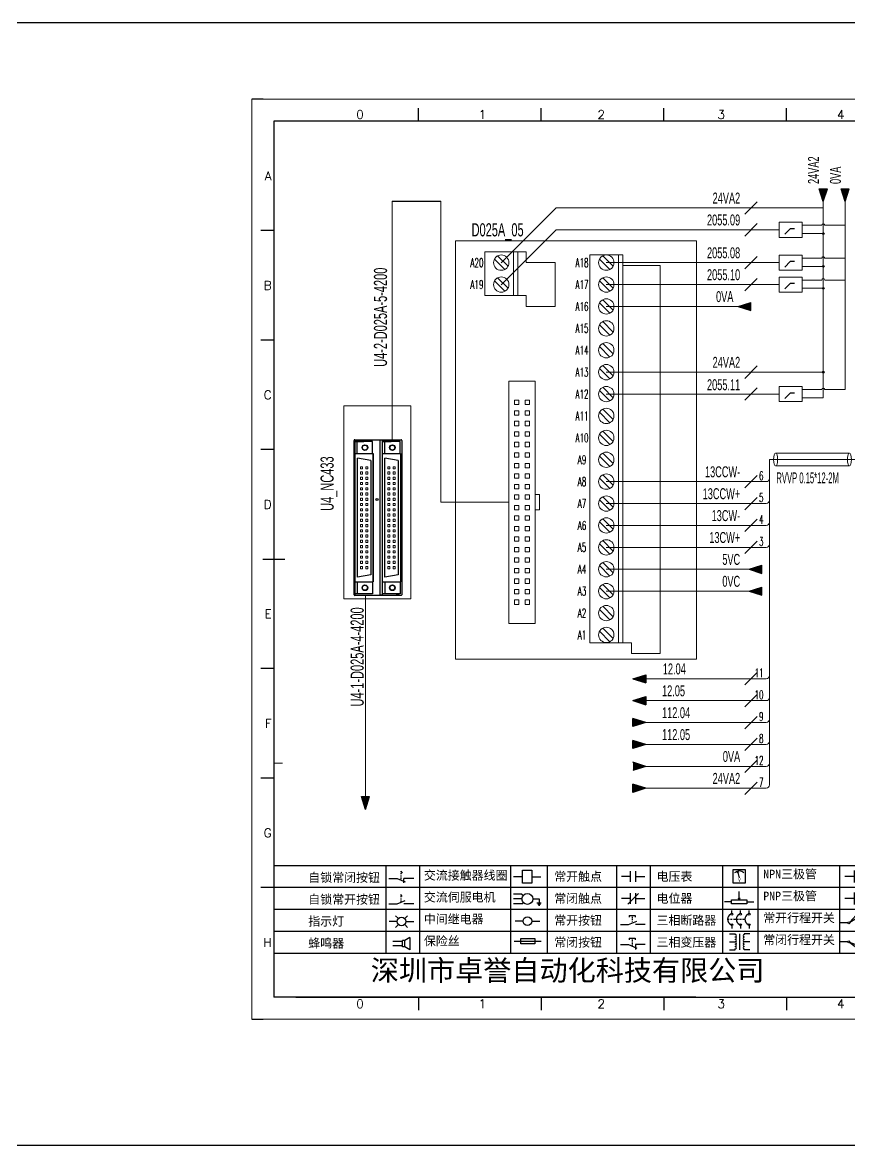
# Model space of a CAD drawing. Header units: millimetres. Extents: x 336 to 12810, y -1577 to 4105.
# Drawn here: x 9432.7 to 9621.6, y -364.4 to -108 of the extents above; entities that cross this region are included whole.
import ezdxf
from ezdxf.enums import TextEntityAlignment as Align

# ---------------------------------------------------------------- set-up
doc = ezdxf.new("R2010")
doc.units = ezdxf.units.MM
doc.linetypes.add('ACAD_ISO02W100', pattern=[15, 12, -3])
for name, color, linetype in [('AE_BOR', 1, 'Continuous'), ('SYMS', 7, 'Continuous'), ('Z_OM_GAIKEI', 7, 'Continuous')]:
    doc.layers.add(name, color=color, linetype=linetype)
doc.layers.add('Dimension', color=3, linetype='Continuous', lineweight=13)
doc.styles.get("Standard").update_dxf_attribs({"font": ''})
doc.styles.add('WD', font='romans.shx', dxfattribs={"width": 0.8, "bigfont": 'gbcbig.shx'})
doc.styles.add('样式 8', font='arial.ttf', dxfattribs={"width": 0.6, "height": 2.5})
doc.styles.add('汉字', font='')
doc.styles.get('Standard').set_extended_font_data('SimSun')
doc.styles.get('汉字').set_extended_font_data('新宋体')

# ---------------------------------------------------------------- blocks, each defined once
blk = doc.blocks.new('*U6')
at = {"linetype": 'ByBlock'}
for p, q in [((-1909.23, -780.45), (-1909.23, -780.67)), ((-1909.23, -780.45), (-1908.92, -780.84)), ((-1909.23, -780.84), (-1909.23, -781.05)), ((-1909.23, -781.23), (-1909.23, -781.44)), ((-1909.23, -781.61), (-1909.23, -781.83)), ((-1909.23, -782), (-1909.23, -782.21)), ((-1911.92, -782.07), (-1910.06, -782.07)), ((-1910.06, -782.07), (-1908.18, -782.88)), ((-1909.23, -782.38), (-1909.23, -782.43)), ((-1908.52, -783.07), (-1908.52, -782.07)), ((-1906.25, -782.07), (-1908.52, -782.07))]:
    blk.add_line(p, q, dxfattribs=at)
blk = doc.blocks.new('*U8')
at = {"linetype": 'ByBlock'}
for p, q in [((-1910.06, -792.89), (-1908.18, -792.08)), ((-1908.88, -791.17), (-1909.23, -790.71)), ((-1909.23, -790.71), (-1909.23, -790.92)), ((-1909.23, -791.09), (-1909.23, -791.31)), ((-1909.23, -791.48), (-1909.23, -791.69)), ((-1909.23, -791.86), (-1909.23, -792.08)), ((-1909.23, -792.25), (-1909.23, -792.47)), ((-1911.92, -792.89), (-1910.06, -792.89)), ((-1906.25, -792.89), (-1908.52, -792.89))]:
    blk.add_line(p, q, dxfattribs=at)
blk = doc.blocks.new('蜂鸣器')
at = {"linetype": 'ByBlock'}
for p, q in [((-1908.8, -796.48), (-1911.01, -796.48)), ((-1908.25, -796.26), (-1908.8, -796.26)), ((-1908.8, -797.68), (-1908.8, -796.26)), ((-1907.17, -795.53), (-1908.25, -796.26)), ((-1908.25, -797.68), (-1908.25, -796.26)), ((-1907.17, -795.53), (-1907.17, -798.41)), ((-1908.8, -797.46), (-1911.01, -797.46)), ((-1908.25, -797.68), (-1908.8, -797.68)), ((-1907.17, -798.41), (-1908.25, -797.68))]:
    blk.add_line(p, q, dxfattribs=at)
blk = doc.blocks.new('指示灯')
at = {"linetype": 'ByBlock'}
for p, q in [((-1854.25, -776.92), (-1856.06, -776.92)), ((-1854.62, -775.59), (-1853.97, -776.23)), ((-1851.9, -775.59), (-1852.54, -776.23)), ((-1852.26, -776.92), (-1850.45, -776.92)), ((-1854.62, -778.25), (-1853.97, -777.61)), ((-1851.9, -778.25), (-1852.54, -777.61))]:
    blk.add_line(p, q, dxfattribs=at)
blk.add_circle((-1853.26, -776.92), 0.992, dxfattribs=at)
blk = doc.blocks.new('交流接触器线圈')
at = {"linetype": 'ByBlock'}
for p, q in [((-1880.82, -781.77), (-1882.87, -781.77)), ((-1878.72, -781.77), (-1876.67, -781.77))]:
    blk.add_line(p, q, dxfattribs=at)
blk.add_lwpolyline([(-1880.82, -780.28), (-1878.72, -780.28), (-1878.72, -783.26), (-1880.82, -783.26)], close=True, dxfattribs=at)
blk = doc.blocks.new('交流伺服电机')
at = {"linetype": 'ByBlock'}
for p, q in [((-1880.97, -785.75), (-1882.94, -785.75)), ((-1880.97, -786.85), (-1882.94, -786.85)), ((-1880.97, -785.75), (-1880.65, -786.03)), ((-1878.49, -786.85), (-1877.07, -786.85)), ((-1877.07, -786.85), (-1877.07, -787.72)), ((-1880.97, -787.94), (-1882.94, -787.94)), ((-1880.97, -787.94), (-1880.65, -787.67)), ((-1877.54, -787.72), (-1876.59, -787.72)), ((-1877.38, -788.01), (-1876.75, -788.01)), ((-1877.23, -788.29), (-1876.9, -788.29))]:
    blk.add_line(p, q, dxfattribs=at)
blk.add_circle((-1879.73, -786.85), 1.24, dxfattribs=at)
blk = doc.blocks.new('中间继电器')
at = {"linetype": 'ByBlock'}
for p, q in [((-1880.72, -791.92), (-1882.54, -791.92)), ((-1878.74, -791.92), (-1876.92, -791.92))]:
    blk.add_line(p, q, dxfattribs=at)
blk.add_circle((-1879.73, -791.92), 0.992, dxfattribs=at)
blk = doc.blocks.new('保险丝')
at = {"linetype": 'ByBlock'}
blk.add_line((-1882.72, -796.49), (-1876.55, -796.49), dxfattribs=at)
blk.add_lwpolyline([(-1881.2, -795.86), (-1878.06, -795.86), (-1878.06, -797.12), (-1881.2, -797.12)], close=True, dxfattribs=at)
blk = doc.blocks.new('常开按钮')
at = {"linetype": 'ByBlock'}
for p, q in [((-1910.06, -787.73), (-1908.18, -786.93)), ((-1909.9, -785.68), (-1908.56, -785.68)), ((-1909.9, -785.68), (-1909.9, -786.07)), ((-1909.23, -785.68), (-1909.23, -785.89)), ((-1909.23, -786.06), (-1909.23, -786.28)), ((-1909.23, -786.45), (-1909.23, -786.67)), ((-1909.23, -786.84), (-1909.23, -787.05)), ((-1908.56, -785.68), (-1908.56, -786.07)), ((-1911.92, -787.73), (-1910.06, -787.73)), ((-1909.23, -787.22), (-1909.23, -787.38)), ((-1906.25, -787.73), (-1908.52, -787.73))]:
    blk.add_line(p, q, dxfattribs=at)
blk = doc.blocks.new('常开触点')
at = {"linetype": 'ByBlock'}
for p, q in [((-1853.82, -781.77), (-1855.88, -781.77)), ((-1853.82, -782.99), (-1853.82, -780.56)), ((-1852.6, -782.99), (-1852.6, -780.56)), ((-1852.6, -781.77), (-1850.55, -781.77))]:
    blk.add_line(p, q, dxfattribs=at)
blk = doc.blocks.new('常闭触点')
at = {"linetype": 'ByBlock'}
for p, q in [((-1853.82, -786.77), (-1855.88, -786.77)), ((-1852.01, -785.66), (-1854.43, -788.1)), ((-1853.82, -787.99), (-1853.82, -785.56)), ((-1852.6, -787.99), (-1852.6, -785.56)), ((-1852.6, -786.77), (-1850.55, -786.77))]:
    blk.add_line(p, q, dxfattribs=at)
blk = doc.blocks.new('常闭按钮')
at = {"linetype": 'ByBlock'}
for p, q in [((-1856.13, -792.28), (-1854.28, -792.28)), ((-1854.28, -792.28), (-1852.4, -793.09)), ((-1854.11, -790.83), (-1852.77, -790.83)), ((-1854.11, -790.83), (-1854.11, -791.22)), ((-1853.44, -790.83), (-1853.44, -791.04)), ((-1853.44, -791.21), (-1853.44, -791.43)), ((-1853.44, -791.6), (-1853.44, -791.82)), ((-1853.44, -791.99), (-1853.44, -792.2)), ((-1852.77, -790.83), (-1852.77, -791.22)), ((-1850.47, -792.28), (-1852.73, -792.28)), ((-1852.73, -792.28), (-1852.73, -793.43)), ((-1853.44, -792.37), (-1853.44, -792.53))]:
    blk.add_line(p, q, dxfattribs=at)
blk = doc.blocks.new('电压表')
at = {"linetype": 'ByBlock'}
for p, q in [((-1814.84, -780.75), (-1814.91, -781.13)), ((-1814.6, -781.05), (-1814.91, -781.13)), ((-1814.84, -780.75), (-1814.46, -782.26)), ((-1814.84, -780.75), (-1814.6, -781.05))]:
    blk.add_line(p, q, dxfattribs=at)
blk.add_lwpolyline([(-1815.84, -780.34), (-1813.07, -780.34), (-1813.07, -783.49), (-1815.84, -783.49)], close=True, dxfattribs=at)
blk.add_arc((-1814.46, -782.26), 1.56, 46.8313, 133.1687, dxfattribs=at)
at = {"linetype": 'ByBlock', "insert": (-1814.7, -782.39), "char_height": 0.75, "width": 0.6768, "attachment_point": 1}
blk.add_mtext('V', dxfattribs=at)
blk = doc.blocks.new('电位器')
at = {"linetype": 'ByBlock'}
for p, q in [((-1814.45, -787.3), (-1814.62, -786.96)), ((-1814.62, -786.96), (-1814.27, -786.96)), ((-1814.45, -787.3), (-1814.45, -785.39)), ((-1814.45, -787.3), (-1814.27, -786.96)), ((-1816.21, -787.75), (-1817.79, -787.75)), ((-1812.68, -787.75), (-1811.1, -787.75))]:
    blk.add_line(p, q, dxfattribs=at)
blk.add_lwpolyline([(-1816.21, -787.3), (-1812.68, -787.3), (-1812.68, -788.2), (-1816.21, -788.2)], close=True, dxfattribs=at)
blk = doc.blocks.new('三相断路器')
at = {"linetype": 'ByBlock'}
for p, q in [((-1816.17, -790.33), (-1816.17, -789.7)), ((-1814.17, -790.33), (-1814.17, -789.7)), ((-1812.18, -790.33), (-1812.18, -789.7)), ((-1817.14, -791.74), (-1816.72, -791.74)), ((-1816.45, -791.74), (-1816.03, -791.74)), ((-1815.76, -791.74), (-1815.34, -791.74)), ((-1815.07, -791.74), (-1814.65, -791.74)), ((-1814.38, -791.74), (-1813.96, -791.74)), ((-1813.69, -791.74), (-1813.27, -791.74)), ((-1816.17, -793.19), (-1816.17, -793.83)), ((-1814.17, -793.19), (-1814.17, -793.83)), ((-1812.18, -793.19), (-1812.18, -793.83))]:
    blk.add_line(p, q, dxfattribs=at)
for centre in [(-1816.17, -790.55), (-1814.17, -790.55), (-1812.18, -790.55), (-1816.17, -792.98), (-1814.17, -792.98), (-1812.18, -792.98)]:
    blk.add_circle(centre, 0.219, dxfattribs=at)
for centre in [(-1815.81, -791.74), (-1813.82, -791.74), (-1811.83, -791.74)]:
    blk.add_arc(centre, 1.32, 115.5791, 244.4209, dxfattribs=at)
blk = doc.blocks.new('三相变压器')
at = {"linetype": 'ByBlock'}
for p, q in [((-1816.69, -795.03), (-1815.37, -795.03)), ((-1816.69, -796.87), (-1815.37, -796.87)), ((-1815.37, -795.03), (-1815.37, -795.24)), ((-1814.34, -798.7), (-1814.34, -795.04)), ((-1812, -795.03), (-1813.32, -795.03)), ((-1813.32, -795.03), (-1813.32, -795.24)), ((-1812, -796.87), (-1813.32, -796.87)), ((-1816.69, -798.71), (-1815.37, -798.71)), ((-1815.37, -798.71), (-1815.37, -798.5)), ((-1813.32, -798.71), (-1813.32, -798.5)), ((-1812, -798.71), (-1813.32, -798.71))]:
    blk.add_line(p, q, dxfattribs=at)
for centre, start, end in [((-1815.37, -795.51), 270, 90), ((-1815.37, -796.06), 270, 90), ((-1815.37, -796.6), 270, 90), ((-1815.37, -797.14), 270, 90), ((-1815.37, -797.68), 270, 90), ((-1813.32, -795.51), 90, 270), ((-1813.32, -796.06), 90, 270), ((-1813.32, -796.6), 90, 270), ((-1813.32, -797.14), 90, 270), ((-1813.32, -797.68), 90, 270), ((-1815.37, -798.23), 270, 90), ((-1813.32, -798.23), 90, 270)]:
    blk.add_arc(centre, 0.271, start, end, dxfattribs=at)
blk = doc.blocks.new('NPN三极管')
at = {"linetype": 'ByBlock'}
for p, q in [((-1785.73, -781.97), (-1787.81, -781.97)), ((-1785.73, -780.61), (-1785.73, -783.32)), ((-1785.73, -781.82), (-1784.15, -780.66)), ((-1784.15, -780.66), (-1784.15, -779.98)), ((-1785.73, -782.11), (-1784.15, -783.27)), ((-1784.41, -782.73), (-1784.74, -783.18)), ((-1784.15, -783.27), (-1784.74, -783.18)), ((-1784.15, -783.27), (-1784.41, -782.73)), ((-1784.15, -783.27), (-1784.15, -783.96))]:
    blk.add_line(p, q, dxfattribs=at)
blk = doc.blocks.new('PNP三极管')
at = {"linetype": 'ByBlock'}
for p, q in [((-1784.9, -786.74), (-1786.98, -786.74)), ((-1784.9, -785.38), (-1784.9, -788.09)), ((-1784.9, -786.59), (-1783.32, -785.43)), ((-1784.9, -786.88), (-1783.32, -788.04)), ((-1784.9, -786.88), (-1784.31, -786.97)), ((-1784.9, -786.88), (-1784.64, -787.42)), ((-1784.31, -786.97), (-1784.64, -787.42)), ((-1783.32, -785.43), (-1783.32, -784.75)), ((-1783.32, -788.04), (-1783.32, -788.73))]:
    blk.add_line(p, q, dxfattribs=at)
blk = doc.blocks.new('常开行程开关')
at = {"linetype": 'ByBlock'}
for p, q in [((-1786.29, -792.3), (-1788.01, -792.3)), ((-1785.89, -792.17), (-1784.52, -790.62)), ((-1785.89, -792.17), (-1783.43, -790.72)), ((-1784.52, -790.62), (-1784.19, -791.17)), ((-1781.48, -792.3), (-1783.21, -792.3))]:
    blk.add_line(p, q, dxfattribs=at)
for centre in [(-1786.07, -792.3), (-1783.42, -792.3)]:
    blk.add_circle(centre, 0.219, dxfattribs=at)
blk = doc.blocks.new('常闭行程开关')
at = {"linetype": 'ByBlock'}
for p, q in [((-1786.34, -796.62), (-1788.07, -796.62)), ((-1785.93, -796.72), (-1783.25, -797.7)), ((-1785.93, -796.72), (-1784.3, -798)), ((-1784.3, -798), (-1784.08, -797.4)), ((-1783.48, -796.84), (-1783.48, -797.85)), ((-1781.54, -796.62), (-1783.26, -796.62))]:
    blk.add_line(p, q, dxfattribs=at)
for centre in [(-1786.12, -796.62), (-1783.48, -796.62)]:
    blk.add_circle(centre, 0.219, dxfattribs=at)
blk = doc.blocks.new('电控横A4')
for p, q in [((292, -5), (5, -5)), ((5, -5), (5, -205)), ((10.03, -205), (289.53, -205)), ((130.8, -205), (190.75, -205))]:
    blk.add_line(p, q)
at = {"lineweight": 9, "ltscale": 0.1}
for p, q in [((5, -151.57), (7, -151.57)), ((101.34, -205), (130.8, -205)), ((129.44, -205), (129.44, -205)), ((129.44, -205), (129.44, -205)), ((129.44, -205), (129.44, -205)), ((129.44, -205), (129.44, -205))]:
    blk.add_line(p, q, dxfattribs=at)
at = {"linetype": 'ByBlock'}
for p, q in [((292, -175), (5, -175)), ((292, -180), (5, -180)), ((292, -185), (5, -185)), ((292, -190), (5, -190)), ((292, -195), (5, -195))]:
    blk.add_line(p, q, dxfattribs=at)
at = {"color": 0, "lineweight": -2}
for p, q in [((30.58, -175), (30.58, -195)), ((38.26, -175), (38.26, -195)), ((59.05, -175), (59.05, -195)), ((67.4, -175), (67.4, -195)), ((83.26, -175), (83.26, -195)), ((90.91, -175), (90.91, -195)), ((107.4, -175), (107.4, -195)), ((115.5, -175), (115.5, -195)), ((134.12, -175), (134.12, -195))]:
    blk.add_line(p, q, dxfattribs=at)
at = {"color": 0, "ltscale": 2}
blk.add_line((101.34, -205), (5, -205), dxfattribs=at)
at = {"layer": 'AE_BOR', "lineweight": 30}
for p, q in [((2.53, 0), (0, 0)), ((0, -210), (2.53, -210))]:
    blk.add_line(p, q, dxfattribs=at)
at = {"layer": 'AE_BOR', "color": 1, "lineweight": 15}
for p, q in [((0, 0), (297, 0)), ((0, -210), (0, 0)), ((297, -210), (0, -210))]:
    blk.add_line(p, q, dxfattribs=at)
at = {"layer": 'AE_BOR'}
for p, q in [((38.03, -5), (38.03, -2)), ((66.03, -5), (66.03, -2)), ((94.03, -5), (94.03, -2)), ((122.03, -5), (122.03, -2)), ((5, -30), (2, -30)), ((5, -55), (2, -55)), ((5, -80), (2, -80)), ((5, -130), (2, -130)), ((5, -155), (2, -155)), ((5, -180), (2, -180)), ((38.03, -205), (38.03, -208)), ((66.03, -205), (66.03, -208)), ((94.03, -205), (94.03, -208)), ((122.03, -205), (122.03, -208))]:
    blk.add_line(p, q, dxfattribs=at)
at = {"layer": 'AE_BOR', "color": 2, "lineweight": 30}
blk.add_line((2.5, -105), (7.5, -105), dxfattribs=at)
at = {"linetype": 'ByBlock'}
for name, p in [('*U6', (1943.19, 604.18)), ('交流接触器线圈', (1942.62, 604.27)), ('常开触点', (1940.27, 604.3)), ('电压表', (1925.71, 604.52)), ('NPN三极管', (1923.2, 604.5)), ('*U8', (1943.19, 609.18)), ('交流伺服电机', (1942.62, 604.27)), ('常闭触点', (1940.27, 604.3)), ('电位器', (1925.71, 604.52)), ('PNP三极管', (1922.37, 604.27)), ('指示灯', (1887.41, 589.18)), ('中间继电器', (1942.62, 604.27)), ('常开按钮', (1996.06, 599.3)), ('三相断路器', (1925.71, 604.52)), ('常开行程开关', (1922.37, 604.27)), ('蜂鸣器', (1943.19, 604.18)), ('保险丝', (1942.62, 604.27)), ('常闭按钮', (1940.27, 599.3)), ('三相变压器', (1925.71, 604.52)), ('常闭行程开关', (1922.37, 604.27))]:
    blk.add_blockref(name, p, dxfattribs=at)
at = {"char_height": 2, "attachment_point": 1, "style": '汉字'}
for s, insert in [('{\\fKaiTi_GB2312|b0|i0|c134|p49;自锁常闭按钮}', (12.86, -176.69)), ('{\\fKaiTi_GB2312|b0|i0|c134|p49;交流接触器线圈}', (39.25, -176.19)), ('{\\fKaiTi_GB2312|b0|i0|c134|p49;常开触点}', (69.01, -176.48)), ('{\\fKaiTi_GB2312|b0|i0|c134|p49;电压表}', (92.37, -176.47)), ('{\\fKaiTi_GB2312|b0|i0|c134|p49;NPN三极管}', (116.73, -175.91)), ('{\\fKaiTi_GB2312|b0|i0|c134|p49;自锁常开按钮}', (12.86, -181.69)), ('{\\fKaiTi_GB2312|b0|i0|c134|p49;交流伺服电机}', (39.25, -181.19)), ('{\\fKaiTi_GB2312|b0|i0|c134|p49;常闭触点}', (69.01, -181.48)), ('{\\fKaiTi_GB2312|b0|i0|c134|p49;电位器}', (92.37, -181.47)), ('{\\fKaiTi_GB2312|b0|i0|c134|p49;PNP三极管}', (116.73, -180.91)), ('{\\fKaiTi_GB2312|b0|i0|c134|p49;指示灯}', (12.86, -186.69)), ('{\\fKaiTi_GB2312|b0|i0|c134|p49;中间继电器}', (39.25, -186.19)), ('{\\fKaiTi_GB2312|b0|i0|c134|p49;常开按钮}', (69.01, -186.48)), ('{\\fKaiTi_GB2312|b0|i0|c134|p49;三相断路器}', (92.37, -186.47)), ('{\\fKaiTi_GB2312|b0|i0|c134|p49;常开行程开关}', (116.73, -185.91)), ('{\\fKaiTi_GB2312|b0|i0|c134|p49;蜂鸣器}', (12.86, -191.69)), ('{\\fKaiTi_GB2312|b0|i0|c134|p49;保险丝}', (39.25, -191.19)), ('{\\fKaiTi_GB2312|b0|i0|c134|p49;常闭按钮}', (69.01, -191.48)), ('{\\fKaiTi_GB2312|b0|i0|c134|p49;三相变压器}', (92.37, -191.47)), ('{\\fKaiTi_GB2312|b0|i0|c134|p49;常闭行程开关}', (116.73, -190.91))]:
    blk.add_mtext(s, dxfattribs=dict(at, insert=insert))
at = {"color": 0, "lineweight": -2, "insert": (27.14, -196.53), "char_height": 4.7064, "width": 96.1138, "attachment_point": 1}
blk.add_mtext('深圳市卓誉自动化科技有限公司', dxfattribs=at)
at = {"layer": 'AE_BOR', "style": 'WD'}
for s, p in [('0', (24.67, -4.5)), ('1', (52.6, -4.5)), ('2', (79.75, -4.5)), ('3', (107.15, -4.5)), ('4', (134.45, -4.5)), ('0', (24.67, -207.5)), ('1', (52.6, -207.5)), ('2', (79.75, -207.5)), ('3', (107.15, -207.5)), ('4', (134.45, -207.5))]:
    blk.add_text(s, height=2, dxfattribs=at).set_placement(p, align=Align.CENTER)
for s, p in [('A', (4.5, -17.5)), ('B', (4.5, -42.5)), ('C', (4.5, -67.5)), ('D', (4.5, -92.5)), ('E', (4.5, -117.5)), ('F', (4.5, -142.5)), ('G', (4.5, -167.5)), ('H', (4.5, -192.5))]:
    blk.add_text(s, height=2, dxfattribs=at).set_placement(p, align=Align.MIDDLE_RIGHT)
blk = doc.blocks.new('WDDOT')
blk.add_hatch(color=256).paths.add_polyline_path([(0.5, 0, 1), (-0.5, 0, 1)])
blk.add_circle((0, 0), 0.5)

msp = doc.modelspace()

# ---------------------------------------------------------------- hatches: boundary and pattern name
for points in [[(9614.649, -145.917), (9615.584, -148.836), (9616.519, -145.917)], [(9619.649, -145.917), (9620.584, -148.836), (9621.519, -145.917)], [(9615.781, -156.164, 1), (9615.388, -156.164, 1)], [(9615.781, -163.664, 1), (9615.388, -163.664, 1)], [(9615.781, -168.664, 1), (9615.388, -168.664, 1)], [(9596.147, -172.804), (9599.066, -173.739), (9599.066, -171.869)], [(9615.781, -187.804, 1), (9615.388, -187.804, 1)], [(9598.647, -232.804), (9601.566, -233.739), (9601.566, -231.869)], [(9598.647, -237.804), (9601.566, -238.739), (9601.566, -236.869)], [(9572.116, -257.808), (9575.034, -258.743), (9575.034, -256.873)], [(9572.116, -262.804), (9575.034, -263.739), (9575.034, -261.869)], [(9572.116, -268.735), (9572.116, -266.865), (9575.034, -267.8)], [(9572.116, -271.865), (9575.034, -272.8), (9572.116, -273.735)], [(9575.034, -277.8), (9572.116, -278.735), (9572.116, -276.865)], [(9572.116, -283.735), (9572.116, -281.865), (9575.034, -282.8)], [(9510.133, -284.701), (9511.068, -287.62), (9512.004, -284.701)]]:
    msp.add_hatch(color=256).paths.add_polyline_path(points)

# ---------------------------------------------------------------- linework, layer by layer
for p, q in [((9615.584, -148.836), (9614.649, -145.917)), ((9614.649, -145.917), (9616.519, -145.917)), ((9615.584, -148.836), (9616.519, -145.917)), ((9620.584, -148.836), (9619.649, -145.917)), ((9619.649, -145.917), (9621.519, -145.917)), ((9620.584, -148.836), (9621.519, -145.917)), ((9596.147, -172.804), (9599.066, -171.869)), ((9596.147, -172.804), (9599.066, -173.739)), ((9599.066, -173.739), (9599.066, -171.869)), ((9598.647, -232.804), (9601.566, -231.869)), ((9598.647, -232.804), (9601.566, -233.739)), ((9601.566, -233.739), (9601.566, -231.869)), ((9598.647, -237.804), (9601.566, -236.869)), ((9598.647, -237.804), (9601.566, -238.739)), ((9601.566, -238.739), (9601.566, -236.869)), ((9572.116, -257.808), (9575.034, -256.873)), ((9572.116, -257.808), (9575.034, -258.743)), ((9575.034, -256.873), (9575.034, -258.743)), ((9572.116, -262.804), (9575.034, -261.869)), ((9572.116, -262.804), (9575.034, -263.739)), ((9575.034, -261.869), (9575.034, -263.739)), ((9575.034, -267.8), (9572.116, -266.865)), ((9572.116, -268.735), (9572.116, -266.865)), ((9575.034, -267.8), (9572.116, -268.735)), ((9575.034, -272.8), (9572.116, -271.865)), ((9572.116, -273.735), (9572.116, -271.865)), ((9575.034, -272.8), (9572.116, -273.735)), ((9575.034, -277.8), (9572.116, -276.865)), ((9575.034, -277.8), (9572.116, -278.735)), ((9575.034, -282.8), (9572.116, -281.865)), ((9572.116, -283.735), (9572.116, -281.865)), ((9575.034, -282.8), (9572.116, -283.735)), ((9511.068, -287.62), (9510.133, -284.701)), ((9510.133, -284.701), (9512.004, -284.701)), ((9511.068, -287.62), (9512.004, -284.701))]:
    msp.add_line(p, q)
at = {"color": 3, "lineweight": 0}
for p, q in [((9517.167, -203.66), (9517.167, -148.794)), ((9528.279, -148.794), (9528.279, -217.521)), ((9566.04, -192.808), (9605.502, -192.808)), ((9660.65, -207.745), (9603.28, -207.745)), ((9566.04, -212.804), (9602.53, -212.804)), ((9543.792, -217.521), (9528.279, -217.521)), ((9566.04, -217.804), (9602.53, -217.804)), ((9566.04, -222.804), (9602.53, -222.804)), ((9566.04, -227.804), (9602.53, -227.804)), ((9511.068, -284.701), (9511.068, -238.779))]:
    msp.add_line(p, q, dxfattribs=at)
at = {"color": 3}
msp.add_line((9517.167, -148.794), (9528.279, -148.794), dxfattribs=at)
at = {"lineweight": 0}
for p, q in [((9542.02, -162.841), (9554.558, -150.304)), ((9554.558, -150.304), (9615.584, -150.304)), ((9615.584, -193.668), (9615.584, -148.836)), ((9620.584, -191.774), (9620.584, -148.836)), ((9542.02, -167.841), (9554.558, -155.304)), ((9554.558, -155.304), (9605.502, -155.304)), ((9610.758, -154.27), (9615.239, -154.27)), ((9610.758, -156.164), (9615.584, -156.164)), ((9615.911, -154.27), (9620.584, -154.27)), ((9547.77, -160.304), (9538.276, -160.304)), ((9538.276, -170.304), (9538.276, -160.304)), ((9544.839, -170.304), (9544.839, -160.304)), ((9545.839, -170.304), (9545.839, -160.304)), ((9547.77, -162.804), (9547.77, -160.304)), ((9562.258, -249.591), (9562.258, -161.017)), ((9569.822, -161.017), (9562.258, -161.017)), ((9568.822, -249.591), (9568.822, -161.017)), ((9569.822, -249.591), (9569.822, -161.017)), ((9554.334, -162.804), (9547.77, -162.804)), ((9554.334, -162.804), (9554.334, -172.804)), ((9566.04, -162.804), (9605.502, -162.804)), ((9578.316, -163.471), (9569.822, -163.471)), ((9578.316, -163.471), (9578.316, -252.045)), ((9610.758, -161.77), (9615.239, -161.77)), ((9610.758, -163.664), (9615.584, -163.664)), ((9615.911, -161.77), (9620.584, -161.77)), ((9566.04, -167.804), (9605.502, -167.804)), ((9610.758, -166.77), (9615.239, -166.77)), ((9610.758, -168.664), (9615.584, -168.664)), ((9615.911, -166.77), (9620.584, -166.77)), ((9547.77, -170.304), (9538.276, -170.304)), ((9547.77, -172.804), (9547.77, -170.304)), ((9554.334, -172.804), (9547.77, -172.804)), ((9566.04, -172.804), (9596.147, -172.804)), ((9566.04, -187.804), (9615.584, -187.804)), ((9610.758, -191.774), (9615.239, -191.774)), ((9615.911, -191.774), (9620.584, -191.774)), ((9610.758, -193.668), (9615.584, -193.668)), ((9604.709, -206.281), (9621.552, -206.279)), ((9603.28, -207.745), (9603.28, -282.05)), ((9604.689, -209.21), (9621.552, -209.21)), ((9566.04, -232.804), (9598.647, -232.804)), ((9566.04, -237.804), (9598.647, -237.804)), ((9571.752, -249.591), (9562.258, -249.591)), ((9571.752, -252.045), (9571.752, -249.591)), ((9578.316, -252.045), (9571.752, -252.045)), ((9575.034, -257.808), (9602.53, -257.808)), ((9575.034, -262.804), (9602.53, -262.804)), ((9575.034, -267.8), (9602.53, -267.8)), ((9575.034, -272.8), (9602.53, -272.8)), ((9575.034, -277.8), (9602.53, -277.8)), ((9575.034, -282.8), (9602.53, -282.8))]:
    msp.add_line(p, q, dxfattribs=at)
at = {"linetype": 'ACAD_ISO02W100'}
for p, q in [((9608.023, -155.069), (9606.832, -156.298)), ((9609.031, -155.072), (9608.023, -155.069)), ((9608.023, -162.569), (9606.832, -163.798)), ((9609.031, -162.572), (9608.023, -162.569)), ((9608.023, -167.569), (9606.832, -168.798)), ((9609.031, -167.572), (9608.023, -167.569)), ((9608.023, -192.573), (9606.832, -193.802)), ((9609.031, -192.576), (9608.023, -192.573))]:
    msp.add_line(p, q, dxfattribs=at)
at = {"color": 1}
msp.add_lwpolyline([(8713.982, -107.963), (10178.33, -107.963), (10178.33, -364.374), (8713.982, -364.374)], close=True, dxfattribs=at)
at = {"lineweight": 0}
for points in [[(9605.502, -157.03), (9605.502, -153.578), (9610.758, -153.578), (9610.758, -157.03)], [(9531.604, -253.294), (9531.604, -157.804), (9586.604, -157.804), (9586.604, -253.294)], [(9531.604, -253.294), (9531.604, -157.804), (9586.604, -157.804), (9586.604, -253.294)], [(9605.502, -164.53), (9605.502, -161.078), (9610.758, -161.078), (9610.758, -164.53)], [(9605.502, -169.53), (9605.502, -166.078), (9610.758, -166.078), (9610.758, -169.53)], [(9543.792, -245.171), (9543.792, -189.871), (9549.792, -189.871), (9549.792, -245.171)], [(9605.502, -194.534), (9605.502, -191.082), (9610.758, -191.082), (9610.758, -194.534)], [(9546.092, -195.221), (9545.092, -195.221), (9545.092, -194.221), (9546.092, -194.221)], [(9548.492, -195.221), (9547.492, -195.221), (9547.492, -194.221), (9548.492, -194.221)], [(9521.433, -239.529), (9506.083, -239.529), (9506.083, -195.513), (9521.433, -195.513)], [(9546.092, -197.621), (9545.092, -197.621), (9545.092, -196.621), (9546.092, -196.621)], [(9548.492, -197.621), (9547.492, -197.621), (9547.492, -196.621), (9548.492, -196.621)], [(9546.092, -200.021), (9545.092, -200.021), (9545.092, -199.021), (9546.092, -199.021)], [(9548.492, -200.021), (9547.492, -200.021), (9547.492, -199.021), (9548.492, -199.021)], [(9546.092, -202.421), (9545.092, -202.421), (9545.092, -201.421), (9546.092, -201.421)], [(9548.492, -202.421), (9547.492, -202.421), (9547.492, -201.421), (9548.492, -201.421)], [(9546.092, -204.821), (9545.092, -204.821), (9545.092, -203.821), (9546.092, -203.821)], [(9548.492, -204.821), (9547.492, -204.821), (9547.492, -203.821), (9548.492, -203.821)], [(9546.092, -207.221), (9545.092, -207.221), (9545.092, -206.221), (9546.092, -206.221)], [(9548.492, -207.221), (9547.492, -207.221), (9547.492, -206.221), (9548.492, -206.221)], [(9509.896, -209.38), (9510.396, -209.38), (9510.396, -209.88), (9509.896, -209.88)], [(9511.096, -209.38), (9511.596, -209.38), (9511.596, -209.88), (9511.096, -209.88)], [(9516.146, -209.38), (9516.646, -209.38), (9516.646, -209.88), (9516.146, -209.88)], [(9517.346, -209.38), (9517.846, -209.38), (9517.846, -209.88), (9517.346, -209.88)], [(9546.092, -209.621), (9545.092, -209.621), (9545.092, -208.621), (9546.092, -208.621)], [(9548.492, -209.621), (9547.492, -209.621), (9547.492, -208.621), (9548.492, -208.621)], [(9509.896, -210.58), (9510.396, -210.58), (9510.396, -211.08), (9509.896, -211.08)], [(9509.896, -211.78), (9510.396, -211.78), (9510.396, -212.28), (9509.896, -212.28)], [(9511.096, -210.58), (9511.596, -210.58), (9511.596, -211.08), (9511.096, -211.08)], [(9511.096, -211.78), (9511.596, -211.78), (9511.596, -212.28), (9511.096, -212.28)], [(9516.146, -210.58), (9516.646, -210.58), (9516.646, -211.08), (9516.146, -211.08)], [(9516.146, -211.78), (9516.646, -211.78), (9516.646, -212.28), (9516.146, -212.28)], [(9517.346, -210.58), (9517.846, -210.58), (9517.846, -211.08), (9517.346, -211.08)], [(9517.346, -211.78), (9517.846, -211.78), (9517.846, -212.28), (9517.346, -212.28)], [(9546.092, -212.021), (9545.092, -212.021), (9545.092, -211.021), (9546.092, -211.021)], [(9548.492, -212.021), (9547.492, -212.021), (9547.492, -211.021), (9548.492, -211.021)], [(9509.896, -212.98), (9510.396, -212.98), (9510.396, -213.48), (9509.896, -213.48)], [(9509.896, -214.18), (9510.396, -214.18), (9510.396, -214.68), (9509.896, -214.68)], [(9509.896, -215.38), (9510.396, -215.38), (9510.396, -215.88), (9509.896, -215.88)], [(9511.096, -212.98), (9511.596, -212.98), (9511.596, -213.48), (9511.096, -213.48)], [(9511.096, -214.18), (9511.596, -214.18), (9511.596, -214.68), (9511.096, -214.68)], [(9511.096, -215.38), (9511.596, -215.38), (9511.596, -215.88), (9511.096, -215.88)], [(9516.146, -212.98), (9516.646, -212.98), (9516.646, -213.48), (9516.146, -213.48)], [(9516.146, -214.18), (9516.646, -214.18), (9516.646, -214.68), (9516.146, -214.68)], [(9516.146, -215.38), (9516.646, -215.38), (9516.646, -215.88), (9516.146, -215.88)], [(9517.346, -212.98), (9517.846, -212.98), (9517.846, -213.48), (9517.346, -213.48)], [(9517.346, -214.18), (9517.846, -214.18), (9517.846, -214.68), (9517.346, -214.68)], [(9517.346, -215.38), (9517.846, -215.38), (9517.846, -215.88), (9517.346, -215.88)], [(9546.092, -214.421), (9545.092, -214.421), (9545.092, -213.421), (9546.092, -213.421)], [(9548.492, -214.421), (9547.492, -214.421), (9547.492, -213.421), (9548.492, -213.421)], [(9509.896, -216.58), (9510.396, -216.58), (9510.396, -217.08), (9509.896, -217.08)], [(9509.896, -217.78), (9510.396, -217.78), (9510.396, -218.28), (9509.896, -218.28)], [(9511.096, -216.58), (9511.596, -216.58), (9511.596, -217.08), (9511.096, -217.08)], [(9511.096, -217.78), (9511.596, -217.78), (9511.596, -218.28), (9511.096, -218.28)], [(9516.146, -216.58), (9516.646, -216.58), (9516.646, -217.08), (9516.146, -217.08)], [(9516.146, -217.78), (9516.646, -217.78), (9516.646, -218.28), (9516.146, -218.28)], [(9517.346, -216.58), (9517.846, -216.58), (9517.846, -217.08), (9517.346, -217.08)], [(9517.346, -217.78), (9517.846, -217.78), (9517.846, -218.28), (9517.346, -218.28)], [(9546.092, -216.821), (9545.092, -216.821), (9545.092, -215.821), (9546.092, -215.821)], [(9548.492, -216.821), (9547.492, -216.821), (9547.492, -215.821), (9548.492, -215.821)], [(9550.792, -219.271), (9549.792, -219.271), (9549.792, -215.771), (9550.792, -215.771)], [(9509.896, -218.98), (9510.396, -218.98), (9510.396, -219.48), (9509.896, -219.48)], [(9509.896, -220.18), (9510.396, -220.18), (9510.396, -220.68), (9509.896, -220.68)], [(9511.096, -218.98), (9511.596, -218.98), (9511.596, -219.48), (9511.096, -219.48)], [(9511.096, -220.18), (9511.596, -220.18), (9511.596, -220.68), (9511.096, -220.68)], [(9516.146, -218.98), (9516.646, -218.98), (9516.646, -219.48), (9516.146, -219.48)], [(9516.146, -220.18), (9516.646, -220.18), (9516.646, -220.68), (9516.146, -220.68)], [(9517.346, -218.98), (9517.846, -218.98), (9517.846, -219.48), (9517.346, -219.48)], [(9517.346, -220.18), (9517.846, -220.18), (9517.846, -220.68), (9517.346, -220.68)], [(9546.092, -219.221), (9545.092, -219.221), (9545.092, -218.221), (9546.092, -218.221)], [(9548.492, -219.221), (9547.492, -219.221), (9547.492, -218.221), (9548.492, -218.221)], [(9509.896, -221.38), (9510.396, -221.38), (9510.396, -221.88), (9509.896, -221.88)], [(9509.896, -222.58), (9510.396, -222.58), (9510.396, -223.08), (9509.896, -223.08)], [(9511.096, -221.38), (9511.596, -221.38), (9511.596, -221.88), (9511.096, -221.88)], [(9511.096, -222.58), (9511.596, -222.58), (9511.596, -223.08), (9511.096, -223.08)], [(9516.146, -221.38), (9516.646, -221.38), (9516.646, -221.88), (9516.146, -221.88)], [(9516.146, -222.58), (9516.646, -222.58), (9516.646, -223.08), (9516.146, -223.08)], [(9517.346, -221.38), (9517.846, -221.38), (9517.846, -221.88), (9517.346, -221.88)], [(9517.346, -222.58), (9517.846, -222.58), (9517.846, -223.08), (9517.346, -223.08)], [(9546.092, -221.621), (9545.092, -221.621), (9545.092, -220.621), (9546.092, -220.621)], [(9546.092, -224.021), (9545.092, -224.021), (9545.092, -223.021), (9546.092, -223.021)], [(9548.492, -221.621), (9547.492, -221.621), (9547.492, -220.621), (9548.492, -220.621)], [(9548.492, -224.021), (9547.492, -224.021), (9547.492, -223.021), (9548.492, -223.021)], [(9509.896, -223.78), (9510.396, -223.78), (9510.396, -224.28), (9509.896, -224.28)], [(9509.896, -224.98), (9510.396, -224.98), (9510.396, -225.48), (9509.896, -225.48)], [(9511.096, -223.78), (9511.596, -223.78), (9511.596, -224.28), (9511.096, -224.28)], [(9511.096, -224.98), (9511.596, -224.98), (9511.596, -225.48), (9511.096, -225.48)], [(9516.146, -223.78), (9516.646, -223.78), (9516.646, -224.28), (9516.146, -224.28)], [(9516.146, -224.98), (9516.646, -224.98), (9516.646, -225.48), (9516.146, -225.48)], [(9517.346, -223.78), (9517.846, -223.78), (9517.846, -224.28), (9517.346, -224.28)], [(9517.346, -224.98), (9517.846, -224.98), (9517.846, -225.48), (9517.346, -225.48)], [(9546.092, -226.421), (9545.092, -226.421), (9545.092, -225.421), (9546.092, -225.421)], [(9548.492, -226.421), (9547.492, -226.421), (9547.492, -225.421), (9548.492, -225.421)], [(9509.896, -226.18), (9510.396, -226.18), (9510.396, -226.68), (9509.896, -226.68)], [(9509.896, -227.38), (9510.396, -227.38), (9510.396, -227.88), (9509.896, -227.88)], [(9511.096, -226.18), (9511.596, -226.18), (9511.596, -226.68), (9511.096, -226.68)], [(9511.096, -227.38), (9511.596, -227.38), (9511.596, -227.88), (9511.096, -227.88)], [(9516.146, -226.18), (9516.646, -226.18), (9516.646, -226.68), (9516.146, -226.68)], [(9516.146, -227.38), (9516.646, -227.38), (9516.646, -227.88), (9516.146, -227.88)], [(9517.346, -226.18), (9517.846, -226.18), (9517.846, -226.68), (9517.346, -226.68)], [(9517.346, -227.38), (9517.846, -227.38), (9517.846, -227.88), (9517.346, -227.88)], [(9546.092, -228.821), (9545.092, -228.821), (9545.092, -227.821), (9546.092, -227.821)], [(9548.492, -228.821), (9547.492, -228.821), (9547.492, -227.821), (9548.492, -227.821)], [(9509.896, -228.58), (9510.396, -228.58), (9510.396, -229.08), (9509.896, -229.08)], [(9509.896, -229.78), (9510.396, -229.78), (9510.396, -230.28), (9509.896, -230.28)], [(9511.096, -228.58), (9511.596, -228.58), (9511.596, -229.08), (9511.096, -229.08)], [(9511.096, -229.78), (9511.596, -229.78), (9511.596, -230.28), (9511.096, -230.28)], [(9516.146, -228.58), (9516.646, -228.58), (9516.646, -229.08), (9516.146, -229.08)], [(9516.146, -229.78), (9516.646, -229.78), (9516.646, -230.28), (9516.146, -230.28)], [(9517.346, -228.58), (9517.846, -228.58), (9517.846, -229.08), (9517.346, -229.08)], [(9517.346, -229.78), (9517.846, -229.78), (9517.846, -230.28), (9517.346, -230.28)], [(9546.092, -231.221), (9545.092, -231.221), (9545.092, -230.221), (9546.092, -230.221)], [(9548.492, -231.221), (9547.492, -231.221), (9547.492, -230.221), (9548.492, -230.221)], [(9509.896, -230.98), (9510.396, -230.98), (9510.396, -231.48), (9509.896, -231.48)], [(9509.896, -232.18), (9510.396, -232.18), (9510.396, -232.68), (9509.896, -232.68)], [(9511.096, -230.98), (9511.596, -230.98), (9511.596, -231.48), (9511.096, -231.48)], [(9511.096, -232.18), (9511.596, -232.18), (9511.596, -232.68), (9511.096, -232.68)], [(9516.146, -230.98), (9516.646, -230.98), (9516.646, -231.48), (9516.146, -231.48)], [(9516.146, -232.18), (9516.646, -232.18), (9516.646, -232.68), (9516.146, -232.68)], [(9517.346, -230.98), (9517.846, -230.98), (9517.846, -231.48), (9517.346, -231.48)], [(9517.346, -232.18), (9517.846, -232.18), (9517.846, -232.68), (9517.346, -232.68)], [(9546.092, -233.621), (9545.092, -233.621), (9545.092, -232.621), (9546.092, -232.621)], [(9548.492, -233.621), (9547.492, -233.621), (9547.492, -232.621), (9548.492, -232.621)], [(9546.092, -236.021), (9545.092, -236.021), (9545.092, -235.021), (9546.092, -235.021)], [(9548.492, -236.021), (9547.492, -236.021), (9547.492, -235.021), (9548.492, -235.021)], [(9546.092, -238.421), (9545.092, -238.421), (9545.092, -237.421), (9546.092, -237.421)], [(9548.492, -238.421), (9547.492, -238.421), (9547.492, -237.421), (9548.492, -237.421)], [(9546.092, -240.821), (9545.092, -240.821), (9545.092, -239.821), (9546.092, -239.821)], [(9548.492, -240.821), (9547.492, -240.821), (9547.492, -239.821), (9548.492, -239.821)]]:
    msp.add_lwpolyline(points, close=True, dxfattribs=at)
for points in [[(9543.597, -163.636), (9541.225, -161.265)], [(9567.579, -163.636), (9565.207, -161.265)], [(9540.518, -161.972), (9542.89, -164.343)], [(9564.5, -161.972), (9566.872, -164.343)], [(9543.597, -168.636), (9541.225, -166.265)], [(9567.579, -168.636), (9565.207, -166.265)], [(9540.518, -166.972), (9542.89, -169.343)], [(9564.5, -166.972), (9566.872, -169.343)], [(9567.579, -173.636), (9565.207, -171.265)], [(9564.5, -171.972), (9566.872, -174.343)], [(9567.579, -178.636), (9565.207, -176.265)], [(9564.5, -176.972), (9566.872, -179.343)], [(9564.5, -181.972), (9566.872, -184.343)], [(9567.579, -183.636), (9565.207, -181.265)], [(9564.5, -186.972), (9566.872, -189.343)], [(9567.579, -188.636), (9565.207, -186.265)], [(9564.5, -191.972), (9566.872, -194.343)], [(9567.579, -193.636), (9565.207, -191.265)], [(9564.5, -196.972), (9566.872, -199.343)], [(9567.579, -198.636), (9565.207, -196.265)], [(9564.5, -201.972), (9566.872, -204.343)], [(9567.579, -203.636), (9565.207, -201.265)], [(9564.5, -206.972), (9566.872, -209.343)], [(9567.579, -208.636), (9565.207, -206.265)], [(9564.5, -211.972), (9566.872, -214.343)], [(9567.579, -213.636), (9565.207, -211.265)], [(9564.5, -216.972), (9566.872, -219.343)], [(9567.579, -218.636), (9565.207, -216.265)], [(9564.5, -221.972), (9566.872, -224.343)], [(9567.579, -223.636), (9565.207, -221.265)], [(9564.5, -226.972), (9566.872, -229.343)], [(9567.579, -228.636), (9565.207, -226.265)], [(9564.5, -231.972), (9566.872, -234.343)], [(9567.579, -233.636), (9565.207, -231.265)], [(9564.5, -236.972), (9566.872, -239.343)], [(9567.579, -238.636), (9565.207, -236.265)], [(9564.5, -241.972), (9566.872, -244.343)], [(9567.579, -243.636), (9565.207, -241.265)], [(9564.5, -246.972), (9566.872, -249.343)], [(9567.579, -248.636), (9565.207, -246.265)]]:
    msp.add_lwpolyline(points, dxfattribs=at)
for centre in [(9615.584, -156.164), (9615.584, -163.664), (9615.584, -168.664), (9615.584, -187.804)]:
    msp.add_circle(centre, 0.197)
for centre in [(9542.058, -162.804), (9566.04, -162.804), (9542.058, -167.804), (9566.04, -167.804), (9566.04, -172.804), (9566.04, -177.804), (9566.04, -182.804), (9566.04, -187.804), (9566.04, -192.804), (9566.04, -197.804), (9566.04, -202.804), (9566.04, -207.804), (9566.04, -212.804), (9566.04, -217.804), (9566.04, -222.804), (9566.04, -227.804), (9566.04, -232.804), (9566.04, -237.804), (9566.04, -242.804), (9566.04, -247.804)]:
    msp.add_circle(centre, 1.75, dxfattribs=at)
for centre, radius, start, end in [((9615.575, -154.27), 0.336, 0, 180), ((9615.575, -161.77), 0.336, 0, 180), ((9615.575, -166.77), 0.336, 0, 180), ((9615.575, -191.774), 0.336, 0, 180), ((9602.53, -257.054), 0.75, 270, 0), ((9602.53, -262.054), 0.75, 270, 0), ((9602.53, -267.05), 0.75, 270, 0), ((9602.53, -272.05), 0.75, 270, 0), ((9602.53, -277.05), 0.75, 270, 0), ((9602.53, -282.05), 0.75, 270, 0)]:
    msp.add_arc(centre, radius, start, end, dxfattribs=at)
at = {"color": 3, "lineweight": 0}
for centre in [(9602.53, -212.054), (9602.53, -217.054), (9602.53, -222.054), (9602.53, -227.054)]:
    msp.add_arc(centre, 0.75, 270, 0, dxfattribs=at)
at = {"lineweight": 0}
msp.add_ellipse((9604.689, -207.745), major_axis=(0, 1.465), ratio=0.3169375, dxfattribs=at)
at = {"lineweight": 0, "extrusion": (0, 0, -1)}
msp.add_ellipse((9621.552, -207.745), major_axis=(0, 1.465), ratio=0.3169375, dxfattribs=at)
at = {"layer": 'Dimension', "lineweight": 0}
for p, q in [((9597.672, -151.718), (9600.501, -148.89)), ((9597.672, -156.718), (9600.501, -153.89)), ((9597.672, -164.218), (9600.501, -161.39)), ((9597.672, -169.218), (9600.501, -166.39)), ((9597.672, -189.218), (9600.501, -186.39)), ((9597.672, -194.222), (9600.501, -191.394)), ((9597.672, -214.218), (9600.501, -211.39)), ((9597.672, -219.218), (9600.501, -216.39)), ((9597.672, -224.218), (9600.501, -221.39)), ((9597.672, -229.218), (9600.501, -226.39)), ((9597.672, -259.218), (9600.501, -256.39)), ((9597.672, -264.218), (9600.501, -261.39)), ((9597.672, -269.214), (9600.501, -266.386)), ((9597.672, -274.214), (9600.501, -271.386)), ((9597.672, -279.214), (9600.501, -276.386)), ((9597.672, -284.214), (9600.501, -281.386))]:
    msp.add_line(p, q, dxfattribs=at)
at = {"layer": 'Z_OM_GAIKEI'}
for p, q in [((9508.433, -238.629), (9508.433, -203.379)), ((9508.583, -203.229), (9519.183, -203.229)), ((9508.683, -238.629), (9508.683, -203.229)), ((9508.683, -238.4), (9508.683, -203.66)), ((9512.683, -203.66), (9508.683, -203.66)), ((9508.683, -203.66), (9510.683, -203.66)), ((9509.183, -206.41), (9509.183, -203.66)), ((9512.683, -206.41), (9512.683, -203.66)), ((9514.433, -238.629), (9514.433, -203.229)), ((9514.933, -238.629), (9514.933, -203.229)), ((9514.933, -238.4), (9514.933, -203.66)), ((9518.933, -203.66), (9514.933, -203.66)), ((9514.933, -203.66), (9516.933, -203.66)), ((9515.433, -206.41), (9515.433, -203.66)), ((9518.183, -203.66), (9518.183, -203.229)), ((9518.683, -203.66), (9518.683, -203.229)), ((9518.933, -206.41), (9518.933, -203.66)), ((9519.333, -203.379), (9519.333, -238.629)), ((9508.683, -206.41), (9512.808, -206.41)), ((9508.683, -206.41), (9512.808, -206.41)), ((9512.246, -207.95), (9509.246, -207.45)), ((9509.246, -234.61), (9509.246, -207.45)), ((9512.808, -206.41), (9512.808, -235.65)), ((9512.808, -235.65), (9512.808, -206.41)), ((9514.933, -206.41), (9519.058, -206.41)), ((9514.933, -206.41), (9519.058, -206.41)), ((9518.496, -207.95), (9515.496, -207.45)), ((9515.496, -234.61), (9515.496, -207.45)), ((9519.058, -206.41), (9519.058, -235.65)), ((9512.246, -207.95), (9512.246, -234.11)), ((9518.496, -207.95), (9518.496, -234.11)), ((9508.683, -235.65), (9512.808, -235.65)), ((9509.183, -235.65), (9509.183, -238.4)), ((9512.246, -234.11), (9509.246, -234.61)), ((9512.683, -235.65), (9512.683, -238.4)), ((9514.933, -235.65), (9519.058, -235.65)), ((9515.433, -235.65), (9515.433, -238.4)), ((9518.496, -234.11), (9515.496, -234.61)), ((9518.933, -235.65), (9518.933, -238.4)), ((9512.683, -238.4), (9508.683, -238.4)), ((9518.933, -238.4), (9514.933, -238.4)), ((9518.183, -238.679), (9518.183, -238.4)), ((9518.683, -238.679), (9518.683, -238.4)), ((9508.433, -238.629), (9508.683, -238.629)), ((9519.183, -238.779), (9508.583, -238.779)), ((9514.433, -238.629), (9514.933, -238.629)), ((9518.183, -238.679), (9518.683, -238.679))]:
    msp.add_line(p, q, dxfattribs=at)
for centre, radius in [((9510.933, -205.035), 0.65), ((9510.933, -205.035), 0.575), ((9517.183, -205.035), 0.65), ((9517.183, -205.035), 0.575), ((9513.683, -216.879), 0.25), ((9510.933, -237.025), 0.65), ((9510.933, -237.025), 0.575), ((9517.183, -237.025), 0.65), ((9517.183, -237.025), 0.575)]:
    msp.add_circle(centre, radius, dxfattribs=at)
for centre, start, end in [((9508.583, -203.379), 90, 180.00001), ((9519.183, -203.379), 0, 90), ((9508.583, -238.629), 180.00001, 270), ((9519.183, -238.629), 270, 0)]:
    msp.add_arc(centre, 0.15, start, end, dxfattribs=at)

# ---------------------------------------------------------------- block references
msp.add_blockref('电控横A4', (9485.129, -125.494))
at = {"layer": 'SYMS', "color": 0, "lineweight": -3, "xscale": 0.25, "yscale": 0.25, "zscale": 0.25, "rotation": 90}
for p in [(9615.584, -156.164), (9615.584, -163.664), (9615.584, -168.664), (9615.584, -187.804)]:
    msp.add_blockref('WDDOT', p, dxfattribs=at)
at = {"layer": 'SYMS', "lineweight": -3, "xscale": 0.25, "yscale": 0.25, "zscale": 0.25, "rotation": 90}
for p in [(9615.584, -156.164), (9615.584, -163.664), (9615.584, -168.664), (9615.584, -187.804)]:
    msp.add_blockref('WDDOT', p, dxfattribs=at)

# ---------------------------------------------------------------- texts
at = {"lineweight": 0, "style": 'WD', "width": 0.6}
for s, p in [('A20', (9536.507, -162.804)), ('A18', (9560.489, -162.804)), ('A19', (9536.507, -167.804)), ('A17', (9560.489, -167.804)), ('A16', (9560.489, -172.804)), ('A15', (9560.489, -177.804)), ('A14', (9560.489, -182.804)), ('A13', (9560.489, -187.804)), ('A12', (9560.489, -192.804)), ('A11', (9560.489, -197.804)), ('A10', (9560.489, -202.804)), ('A9', (9560.489, -207.804)), ('A8', (9560.489, -212.804)), ('A7', (9560.489, -217.804)), ('A6', (9560.489, -222.804)), ('A5', (9560.489, -227.804)), ('A4', (9560.489, -232.804)), ('A3', (9560.489, -237.804)), ('A2', (9560.489, -242.804)), ('A1', (9560.489, -247.804))]:
    msp.add_text(s, height=2, dxfattribs=at).set_placement(p, align=Align.MIDDLE)
for s, p in [('6', (9601.938, -212.446)), ('5', (9601.938, -217.446)), ('4', (9601.938, -222.446)), ('3', (9601.938, -227.446)), ('11', (9601.938, -257.446)), ('10', (9601.938, -262.446)), ('9', (9601.938, -267.442)), ('8', (9601.938, -272.442)), ('12', (9601.938, -277.442)), ('7', (9601.938, -282.442))]:
    msp.add_text(s, height=2, dxfattribs=at).set_placement(p, align=Align.RIGHT)
at = {"layer": 'Dimension', "lineweight": 0, "style": '样式 8', "width": 0.6}
for s, height, p in [('24VA2', 2.5, (9614.6, -144.836)), ('0VA', 2.5, (9619.6, -144.836)), ('U4-2-D025A-5-4200', 3, (9515.97, -186.584)), ('U4_NC433', 3, (9503.789, -219.472)), ('U4-1-D025A-4-4200', 3, (9510.646, -264.138))]:
    msp.add_text(s, height=height, rotation=90, dxfattribs=at).set_placement(p)
for s, p in [('24VA2', (9596.602, -149.304)), ('0VA', (9595.056, -171.804)), ('13CCW-', (9596.602, -211.804)), ('13CCW+', (9596.602, -216.804)), ('13CW-', (9596.602, -221.804)), ('13CW+', (9596.602, -226.804)), ('5VC', (9596.602, -231.804)), ('0VC', (9596.602, -236.804))]:
    msp.add_text(s, height=2.5, dxfattribs=at).set_placement(p, align=Align.RIGHT)
msp.add_text('D025A_05', height=3, dxfattribs=at).set_placement((9535.278, -156.804))
at = {"layer": 'Dimension', "color": 6, "lineweight": 0, "style": '样式 8', "width": 0.6}
for s, p in [('2055.09', (9596.602, -154.304)), ('2055.08', (9596.602, -161.804)), ('2055.10', (9596.602, -166.804)), ('2055.11', (9596.602, -191.924))]:
    msp.add_text(s, height=2.5, dxfattribs=at).set_placement(p, align=Align.RIGHT)
at = {"layer": 'Dimension', "color": 3, "lineweight": 0, "style": '样式 8', "width": 0.6}
for s, p in [('24VA2', (9596.602, -186.808)), ('0VA', (9596.602, -276.8)), ('24VA2', (9596.602, -281.8))]:
    msp.add_text(s, height=2.5, dxfattribs=at).set_placement(p, align=Align.RIGHT)
at = {"layer": 'Dimension', "color": 1, "lineweight": 0, "style": '样式 8', "width": 0.5}
msp.add_text('RVVP 0.15*12-2M', height=2.5, dxfattribs=at).set_placement((9604.864, -210.689), align=Align.TOP_LEFT)
at = {"layer": 'Dimension', "color": 3, "lineweight": 0, "style": '样式 8', "width": 0.6}
for s, p in [('12.04', (9578.94, -256.804)), ('12.05', (9578.766, -261.804)), ('112.04', (9578.766, -266.8)), ('112.05', (9578.766, -271.8))]:
    msp.add_text(s, height=2.5, dxfattribs=at).set_placement(p)

doc.saveas('drawing.dxf')
